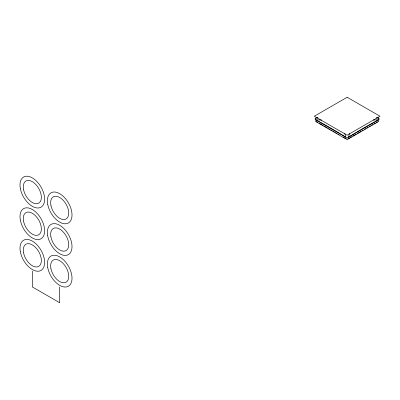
<?xml version="1.0" encoding="UTF-8"?>
<svg xmlns="http://www.w3.org/2000/svg" width="400" height="400" viewBox="0 0 400 400"><rect width="100%" height="100%" fill="white"/><g stroke="black" fill="none" stroke-linecap="round" stroke-linejoin="round"><path stroke-width="0.6" d="M349.535 133.475L348.515 137.19A1.935 1.12 0 0 1 345.78 137.19A463.04 267.335 60 0 0 315.665 119.8A1.935 1.12 0 0 1 315.665 118.22A463.04 267.335 -60 0 1 317.245 117.23M317.28 117.29L315.665 118.22L318.08 117.83M348.07 138.815L351.82 136.65M352.89 136.03L356.1 134.18M357.175 133.56L360.92 131.395M361.99 130.78L363.06 130.16M364.67 129.23L365.74 128.615M366.81 127.995L367.88 127.38M368.95 126.76L370.555 125.83M371.625 125.215L372.7 124.595M373.77 123.98L375.375 123.05M376.445 122.435L377.515 121.815M373.2 120.015L378.63 119.8A1.935 1.12 0 0 0 378.63 118.22A463.04 267.335 60 0 0 377.055 117.23M321.7 120.04L315.665 119.8L345.78 137.19L344.76 133.475M376.215 117.83L378.63 118.22L377.02 117.29M316.245 121.505L317.85 122.435M319.455 123.36L322.67 125.215M323.74 125.83L327.485 127.995M328.56 128.615L329.63 129.23M330.7 129.85L332.305 130.78M333.375 131.395L334.445 132.015M335.515 132.63L337.125 133.56M338.195 134.18L339.265 134.795M343.01 136.96L346.225 138.815M59.695 286.93L59.695 302.735L32.32 286.93L32.32 271.125M315.51 120.725A1.645 0.95 0 0 0 315.935 121.645L345.985 138.995A1.645 0.95 0 0 0 348.31 138.995L378.36 121.645A1.645 0.95 0 0 0 378.785 120.725M347.47 139.015A1.295 0.745 0 0 1 346.825 139.015M347.15 97.265L314.295 116.23L347.15 135.195L380 116.23L347.15 97.265M378.63 119.8L348.515 137.19A463.04 267.335 -60 0 1 378.63 119.8M20.325 188.42A17.42 10.06 60 0 0 40.755 207.335A17.42 10.06 60 0 0 35.88 180.535A17.42 10.06 60 0 0 20.325 188.42M23.525 189.4A12.775 7.375 60 0 0 38.505 203.27A12.775 7.375 60 0 0 34.93 183.615A12.775 7.375 60 0 0 23.525 189.4M20.325 251.645A17.42 10.06 60 0 0 40.755 270.56A17.42 10.06 60 0 0 35.88 243.755A17.42 10.06 60 0 0 20.325 251.645M23.525 252.625A12.775 7.375 60 0 0 38.505 266.495A12.775 7.375 60 0 0 34.93 246.84A12.775 7.375 60 0 0 23.525 252.625M47.7 235.835A17.42 10.06 60 0 0 68.13 254.75A17.42 10.06 60 0 0 63.255 227.95A17.42 10.06 60 0 0 47.7 235.835M50.9 236.815A12.775 7.375 60 0 0 65.88 250.69A12.775 7.375 60 0 0 62.305 231.035A12.775 7.375 60 0 0 50.9 236.815M47.7 204.225A17.42 10.06 60 0 0 68.13 223.14A17.42 10.06 60 0 0 63.255 196.34A17.42 10.06 60 0 0 47.7 204.225M50.9 205.205A12.775 7.375 60 0 0 65.88 219.075A12.775 7.375 60 0 0 62.305 199.42A12.775 7.375 60 0 0 50.9 205.205M47.7 267.45A17.42 10.06 60 0 0 68.13 286.365A17.42 10.06 60 0 0 63.255 259.565A17.42 10.06 60 0 0 47.7 267.45M50.9 268.43A12.775 7.375 60 0 0 65.88 282.3A12.775 7.375 60 0 0 62.305 262.645A12.775 7.375 60 0 0 50.9 268.43M20.325 220.03A17.42 10.06 60 0 0 40.755 238.945A17.42 10.06 60 0 0 35.88 212.145A17.42 10.06 60 0 0 20.325 220.03M23.525 221.01A12.775 7.375 60 0 0 38.505 234.885A12.775 7.375 60 0 0 34.93 215.23A12.775 7.375 60 0 0 23.525 221.01"/></g></svg>
